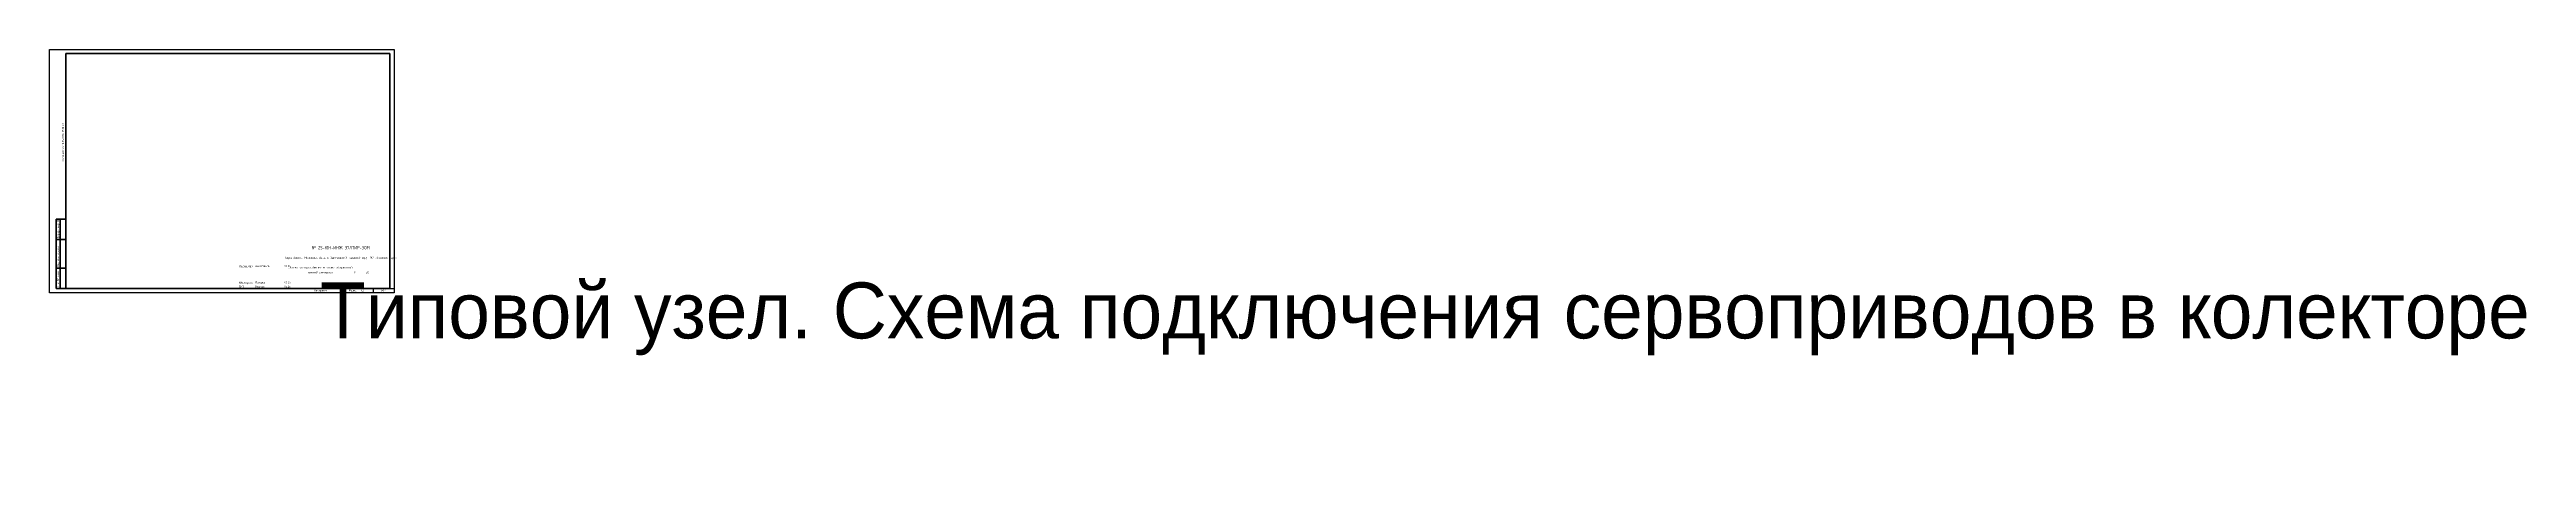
# Paper-space layout 'Узел (5)' of a CAD drawing. Header units: millimetres. Extents: x 0 to 3020, y -218 to 297.
import ezdxf
from ezdxf.enums import TextEntityAlignment as Align

# ---------------------------------------------------------------- set-up
doc = ezdxf.new("R2018")
doc.units = ezdxf.units.MM
doc.layers.add('0_UNC Defpoints ЭОМ', color=6, linetype='Continuous', plot=False)
doc.layers.add('0_Рамка', color=7, linetype='Continuous')
doc.styles.get("Standard").update_dxf_attribs({"font": 'arial.ttf'})
doc.styles.add('Unecom', font='GOST2304A.ttf', dxfattribs={"height": 2.5})
doc.styles.add('СПДС', font='isocpeur.ttf', dxfattribs={"width": 0.8, "height": 2.5})

# ---------------------------------------------------------------- blocks, each defined once
blk = doc.blocks.new('*U74')
at = {"lineweight": 60, "ltscale": 10}
for p, q in [((20, 292), (415, 292)), ((20, 5), (20, 292)), ((415, 292), (415, 5)), ((8, 90), (20, 90)), ((8, 5), (8, 90)), ((8, 65), (20, 65)), ((13, 90), (13, 5)), ((20, 90), (20, 5)), ((20, 90), (20, 5)), ((8, 30), (20, 30)), ((20, 5), (8, 5)), ((415, 5), (20, 5))]:
    blk.add_line(p, q, dxfattribs=at)
at = {"layer": '0_UNC Defpoints ЭОМ', "ltscale": 10}
blk.add_lwpolyline([(420, 0), (0, 0), (0, 297), (420, 297)], close=True, dxfattribs=at)
at = {"layer": '0_UNC Defpoints ЭОМ', "lineweight": 30}
blk.add_lwpolyline([(395, 5), (420, 5), (420, 0), (395, 0)], close=True, dxfattribs=at)
at = {"char_height": 2.5, "attachment_point": 4, "rotation": 90, "style": 'Unecom'}
for s, insert, width in [('{\\fGOST type A|b0|i1|c204|p34; }Взамен инв. №', (10.5, 65), 25), (' Подпись и дата', (10.5, 30), 35), (' Инв. № подл.', (10.5, 5), 24.419)]:
    blk.add_mtext(s, dxfattribs=dict(at, insert=insert, width=width))
at = {"style": 'Unecom'}
for s, insert, char_height, width, attachment_point, line_spacing_factor in [('Разработал', (230.7, 32), 2.5, 20, 4, 2), ('Ахметзянов', (250.8, 32.5), 2.5, 19.921, 4, 2), ('05.26', (290, 32.5), 2.5, 10, 5, 2), ('Система электроснабжения и автоматизированной силовой электрики', (330, 27.5), 2.5, 70, 5, 1.5), ('Адрес объекта: Московская область, Одинцовский городской округ, ЖК «Сколково Парк»', (355, 42.5), 2.5, 115, 5, 1.5), ('№ 25-ЮН-ИНЖ 37/ПИР-ЭОМ', (355, 55), 4, 120, 5, 2), ('Н.Контроль', (230.7, 12), 2.5, 20, 4, 2), ('ГИП', (230.7, 7.3), 2.5, 20, 4, 2), ('Лебедев', (250.8, 12.5), 2.5, 19.921, 4, 2), ('Вересов', (250.8, 7), 2.5, 19.921, 4, 2), ('05.26', (290, 12.5), 2.5, 10, 5, 2), ('05.26', (290, 7.5), 2.5, 10, 5, 2), ('Р', (372.5, 25), 2.5, 15, 5, 2)]:
    blk.add_mtext(s, dxfattribs=dict(at, insert=insert, char_height=char_height, width=width, attachment_point=attachment_point, line_spacing_factor=line_spacing_factor))
at = {"char_height": 2.5, "attachment_point": 4, "style": 'Unecom'}
for s, insert, width in [('Формат  ', (364.9, 2.6), 50), ('\\pi1; ', (250, -133.2), 20), ('\\pi1; ', (250, -133.2), 20), ('\\pxi0.4; ', (250, -133.2), 20), ('\\pi1; ', (512.5, -218.3), 20), ('\\pi1; ', (512.5, -218.3), 20), ('\\pxi0.4; ', (512.5, -218.3), 20)]:
    blk.add_mtext(s, dxfattribs=dict(at, insert=insert, width=width))
at = {"lineweight": 30, "flags": 104}
blk.add_attdef('ОПИСАНИЕ_ЛИСТА', text='', height=2.5, dxfattribs=at).set_placement((329.9, 12.5), align=Align.MIDDLE_CENTER)
at = {"style": 'Unecom', "flags": 8}
blk.add_attdef('ФОРМАТ_БУМАГИ', (379.4, 1.3), '', height=2.5, dxfattribs=at)
at = {"style": 'Unecom'}
blk.add_attdef('ЛИСТ_№', text='', height=2.5, dxfattribs=at).set_placement((387.5, 25), align=Align.MIDDLE_CENTER)
blk.add_attdef('КОЛ-ВО_ЛИСТОВ', text='', height=2.5, dxfattribs=at).set_placement((404.7, 23.7), align=Align.CENTER)
at = {"layer": '0_Рамка', "style": 'СПДС', "width": 0.8}
blk.add_text('Распечатано 18.06.2026 17:18:47', height=2.5, rotation=90, dxfattribs=at).set_placement((16.5, 160), align=Align.MIDDLE_LEFT)
at = {"layer": 'Defpoints', "insert": (330, 2.5), "char_height": 2.5, "width": 70, "attachment_point": 5, "style": 'Unecom'}
blk.add_mtext('Копировал', dxfattribs=at)

psp = doc.layouts.new('Узел (5)')

# ---------------------------------------------------------------- block references
at = {"ltscale": 100}
ref = psp.add_blockref('*U74', (0, 0), dxfattribs=at)
ref.add_attrib('ФОРМАТ_БУМАГИ', 'А3', (379.4, 1.3), dxfattribs={"height": 2.5, "style": 'Unecom'})
ref.add_attrib('ЛИСТ_№', '32', dxfattribs={"height": 2.5, "style": 'Unecom'}).set_placement((387.5, 25), align=Align.MIDDLE_CENTER)
lines = psp.add_mtext('Типовой узел. Схема подключения сервоприводов в колекторе', dxfattribs={"insert": (329.9, 12.5), "char_height": 68.284, "attachment_point": 1})
ref.add_attrib('ОПИСАНИЕ_ЛИСТА', '', (329.9, 12.5), dxfattribs={"flags": 104}).embed_mtext(lines)

# ---------------------------------------------------------------- texts
at = {"insert": (407.5, 2.5), "char_height": 2.5, "width": 25, "attachment_point": 5, "line_spacing_factor": 2, "style": 'Unecom'}
psp.add_mtext('М1:1', dxfattribs=at)

# ---------------------------------------------------------------- viewports
at = {"layer": 'Defpoints', "color": 6}
psp.add_viewport(center=(217.5, 148.5), size=(395, 287), view_center_point=(2502, 536.138), view_height=287, dxfattribs=at)

doc.saveas('drawing.dxf')
